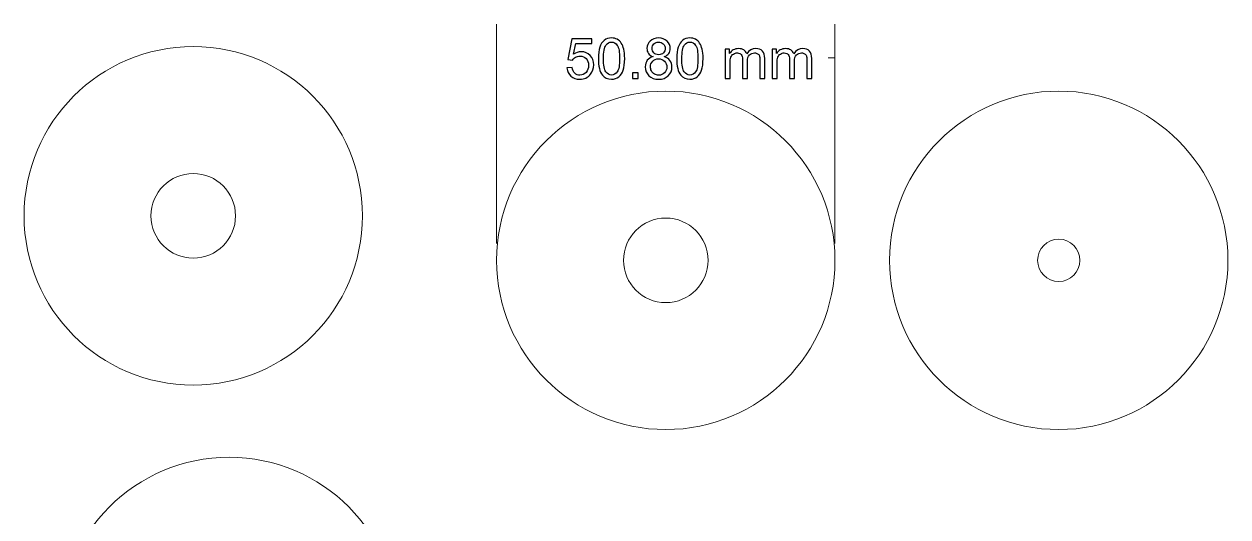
# Model space of a CAD drawing. Header units: millimetres. Extents: x -819 to 558, y -342 to 336.
# Drawn here: x -304.4 to -123.6, y 222.6 to 296.5 of the extents above; entities that cross this region are included whole.
import ezdxf

# ---------------------------------------------------------------- set-up
doc = ezdxf.new("R2010")
doc.units = ezdxf.units.MM
doc.header["$MEASUREMENT"] = 0
doc.layers.add('#Layer 1', color=7, linetype='Continuous')

msp = doc.modelspace()

# ---------------------------------------------------------------- linework, layer by layer
at = {"layer": '#Layer 1', "color": 250, "lineweight": 20}
for points in [[(-233.42, 263.6204), (-233.42, 263.6204), (-233.42, 296.5444), (-233.42, 296.5444)], [(-182.6197, 263.6204), (-182.6197, 263.6204), (-182.6197, 296.5444), (-182.6197, 296.5444)], [(-182.6197, 291.4644), (-182.6197, 291.4644), (-183.6204, 291.4644), (-183.6204, 291.4644)]]:
    msp.add_open_spline(points, degree=3, dxfattribs=at)
at = {"layer": '#Layer 1', "color": 7, "lineweight": 9}
for points in [[(-253.5658, 267.761), (-253.5658, 253.734), (-264.9384, 242.361), (-278.9661, 242.361), (-278.9661, 242.361), (-292.9942, 242.361), (-304.3658, 253.734), (-304.3661, 267.761), (-304.3661, 267.761), (-304.3658, 281.7901), (-292.9945, 293.1616), (-278.9661, 293.1616), (-278.9661, 293.1616), (-264.938, 293.1616), (-253.5658, 281.7894), (-253.5658, 267.761)], [(-182.6197, 261.0804), (-182.6197, 247.053), (-193.9923, 235.6804), (-208.02, 235.6804), (-208.02, 235.6804), (-222.0481, 235.6804), (-233.4197, 247.053), (-233.42, 261.0804), (-233.42, 261.0804), (-233.4197, 275.1092), (-222.0484, 286.4811), (-208.02, 286.4807), (-208.02, 286.4807), (-193.9919, 286.4807), (-182.6197, 275.1088), (-182.6197, 261.0804)], [(-123.6207, 261.0804), (-123.6207, 247.053), (-134.9933, 235.6804), (-149.021, 235.6804), (-149.021, 235.6804), (-163.0491, 235.6804), (-174.4207, 247.053), (-174.421, 261.0804), (-174.421, 261.0804), (-174.4207, 275.1092), (-163.0495, 286.4811), (-149.021, 286.4807), (-149.021, 286.4807), (-134.9929, 286.4807), (-123.6207, 275.1088), (-123.6207, 261.0804)], [(-272.6161, 267.761), (-272.6161, 264.2539), (-275.459, 261.4117), (-278.9661, 261.4117), (-278.9661, 261.4117), (-282.4732, 261.4117), (-285.3158, 264.2539), (-285.3158, 267.761), (-285.3158, 267.761), (-285.3161, 271.2681), (-282.4732, 274.1117), (-278.9661, 274.1117), (-278.9661, 274.1117), (-275.4593, 274.111), (-272.6161, 271.2681), (-272.6161, 267.761)], [(-201.67, 261.0804), (-201.67, 257.5733), (-204.5129, 254.7307), (-208.02, 254.7307), (-208.02, 254.7307), (-211.5271, 254.7307), (-214.3697, 257.5733), (-214.3697, 261.0804), (-214.3697, 261.0804), (-214.37, 264.5875), (-211.5271, 267.4307), (-208.02, 267.4307), (-208.02, 267.4307), (-204.5132, 267.4304), (-201.67, 264.5875), (-201.67, 261.0804)], [(-145.846, 261.0806), (-145.846, 259.327), (-147.2675, 257.9057), (-149.021, 257.9057), (-149.021, 257.9057), (-150.7746, 257.9057), (-152.196, 259.327), (-152.196, 261.0806), (-152.196, 261.0806), (-152.196, 262.8341), (-150.7746, 264.2557), (-149.021, 264.2557), (-149.021, 264.2557), (-147.2675, 264.2556), (-145.846, 262.8341), (-145.846, 261.0806)], [(-248.1885, 206.1166), (-248.1885, 192.0892), (-259.5611, 180.7167), (-273.5888, 180.7167), (-273.5888, 180.7167), (-287.6169, 180.7167), (-298.9885, 192.0892), (-298.9888, 206.1166), (-298.9888, 206.1166), (-298.9885, 220.1454), (-287.6172, 231.5173), (-273.5888, 231.517), (-273.5888, 231.517), (-259.5607, 231.517), (-248.1885, 220.1451), (-248.1885, 206.1166)]]:
    msp.add_open_spline(points, degree=3, knots=[0, 0, 0, 0, 0.25, 0.25, 0.25, 0.25, 0.5, 0.5, 0.5, 0.5, 0.75, 0.75, 0.75, 0.75, 1, 1, 1, 1], dxfattribs=at)
at = {"layer": '#Layer 1', "color": 250}
for points, knots in [([(-222.8531, 289.9574), (-222.8531, 289.9574), (-222.0714, 290.0237), (-222.0714, 290.0237), (-222.0714, 290.0237), (-222.0135, 289.6427), (-221.8795, 289.3577), (-221.6692, 289.1658), (-221.6692, 289.1658), (-221.4575, 288.9739), (-221.2035, 288.8779), (-220.9058, 288.8779), (-220.9058, 288.8779), (-220.5474, 288.8779), (-220.244, 289.0134), (-219.997, 289.2829), (-219.997, 289.2829), (-219.7487, 289.5538), (-219.6245, 289.9123), (-219.6245, 290.3582), (-219.6245, 290.3582), (-219.6245, 290.7829), (-219.743, 291.1173), (-219.9815, 291.3629), (-219.9815, 291.3629), (-220.22, 291.6084), (-220.5318, 291.7312), (-220.9185, 291.7312), (-220.9185, 291.7312), (-221.1584, 291.7312), (-221.3743, 291.6761), (-221.5676, 291.5675), (-221.5676, 291.5675), (-221.7609, 291.4588), (-221.9119, 291.3177), (-222.022, 291.1442), (-222.022, 291.1442), (-222.022, 291.1442), (-222.7205, 291.2345), (-222.7205, 291.2345), (-222.7205, 291.2345), (-222.7205, 291.2345), (-222.1335, 294.3474), (-222.1335, 294.3474), (-222.1335, 294.3474), (-222.1335, 294.3474), (-219.1193, 294.3474), (-219.1193, 294.3474), (-219.1193, 294.3474), (-219.1193, 294.3474), (-219.1193, 293.6362), (-219.1193, 293.6362), (-219.1193, 293.6362), (-219.1193, 293.6362), (-221.538, 293.6362), (-221.538, 293.6362), (-221.538, 293.6362), (-221.538, 293.6362), (-221.8654, 292.0078), (-221.8654, 292.0078), (-221.8654, 292.0078), (-221.5013, 292.2618), (-221.1189, 292.3888), (-220.7195, 292.3888), (-220.7195, 292.3888), (-220.1904, 292.3888), (-219.7444, 292.2053), (-219.3804, 291.8384), (-219.3804, 291.8384), (-219.0163, 291.4715), (-218.8343, 291.0002), (-218.8343, 290.4245), (-218.8343, 290.4245), (-218.8343, 289.8756), (-218.9951, 289.4014), (-219.3141, 289.0021), (-219.3141, 289.0021), (-219.7035, 288.5124), (-220.2341, 288.2669), (-220.9058, 288.2669), (-220.9058, 288.2669), (-221.4575, 288.2669), (-221.9077, 288.4207), (-222.2562, 288.7297), (-222.2562, 288.7297), (-222.6048, 289.0388), (-222.8037, 289.448), (-222.8531, 289.9574)], [0, 0, 0, 0, 0.04545455, 0.04545455, 0.04545455, 0.04545455, 0.09090909, 0.09090909, 0.09090909, 0.09090909, 0.13636364, 0.13636364, 0.13636364, 0.13636364, 0.18181818, 0.18181818, 0.18181818, 0.18181818, 0.22727273, 0.22727273, 0.22727273, 0.22727273, 0.27272727, 0.27272727, 0.27272727, 0.27272727, 0.31818182, 0.31818182, 0.31818182, 0.31818182, 0.36363636, 0.36363636, 0.36363636, 0.36363636, 0.40909091, 0.40909091, 0.40909091, 0.40909091, 0.45454545, 0.45454545, 0.45454545, 0.45454545, 0.5, 0.5, 0.5, 0.5, 0.54545455, 0.54545455, 0.54545455, 0.54545455, 0.59090909, 0.59090909, 0.59090909, 0.59090909, 0.63636364, 0.63636364, 0.63636364, 0.63636364, 0.68181818, 0.68181818, 0.68181818, 0.68181818, 0.72727273, 0.72727273, 0.72727273, 0.72727273, 0.77272727, 0.77272727, 0.77272727, 0.77272727, 0.81818182, 0.81818182, 0.81818182, 0.81818182, 0.86363636, 0.86363636, 0.86363636, 0.86363636, 0.90909091, 0.90909091, 0.90909091, 0.90909091, 0.95454545, 0.95454545, 0.95454545, 0.95454545, 1, 1, 1, 1]), ([(-218.1442, 291.3586), (-218.1442, 292.0755), (-218.0709, 292.6526), (-217.9227, 293.0887), (-217.9227, 293.0887), (-217.7759, 293.5261), (-217.5558, 293.8634), (-217.2651, 294.1004), (-217.2651, 294.1004), (-216.9744, 294.3375), (-216.6089, 294.456), (-216.1687, 294.456), (-216.1687, 294.456), (-215.8427, 294.456), (-215.5577, 294.3897), (-215.3121, 294.2585), (-215.3121, 294.2585), (-215.0666, 294.1287), (-214.8648, 293.9396), (-214.7039, 293.6926), (-214.7039, 293.6926), (-214.5445, 293.4457), (-214.4189, 293.1451), (-214.3286, 292.7909), (-214.3286, 292.7909), (-214.2368, 292.4367), (-214.1917, 291.9598), (-214.1917, 291.3586), (-214.1917, 291.3586), (-214.1917, 290.6474), (-214.2651, 290.0745), (-214.4104, 289.6371), (-214.4104, 289.6371), (-214.5572, 289.1996), (-214.7759, 288.8624), (-215.0666, 288.6239), (-215.0666, 288.6239), (-215.3573, 288.3854), (-215.7242, 288.2669), (-216.1687, 288.2669), (-216.1687, 288.2669), (-216.7529, 288.2669), (-217.2115, 288.4757), (-217.5445, 288.8948), (-217.5445, 288.8948), (-217.9439, 289.3986), (-218.1442, 290.2213), (-218.1442, 291.3586)], [0, 0, 0, 0, 0.08333333, 0.08333333, 0.08333333, 0.08333333, 0.16666667, 0.16666667, 0.16666667, 0.16666667, 0.25, 0.25, 0.25, 0.25, 0.33333333, 0.33333333, 0.33333333, 0.33333333, 0.41666667, 0.41666667, 0.41666667, 0.41666667, 0.5, 0.5, 0.5, 0.5, 0.58333333, 0.58333333, 0.58333333, 0.58333333, 0.66666667, 0.66666667, 0.66666667, 0.66666667, 0.75, 0.75, 0.75, 0.75, 0.83333333, 0.83333333, 0.83333333, 0.83333333, 0.91666667, 0.91666667, 0.91666667, 0.91666667, 1, 1, 1, 1]), ([(-217.3794, 291.3586), (-217.3794, 290.3638), (-217.2623, 289.702), (-217.0294, 289.3718), (-217.0294, 289.3718), (-216.7966, 289.043), (-216.5102, 288.8779), (-216.1687, 288.8779), (-216.1687, 288.8779), (-215.8258, 288.8779), (-215.5393, 289.0444), (-215.3065, 289.3746), (-215.3065, 289.3746), (-215.0736, 289.7048), (-214.9565, 290.3666), (-214.9565, 291.3586), (-214.9565, 291.3586), (-214.9565, 292.3563), (-215.0736, 293.0195), (-215.3065, 293.3469), (-215.3065, 293.3469), (-215.5393, 293.6757), (-215.8286, 293.8394), (-216.1757, 293.8394), (-216.1757, 293.8394), (-216.5186, 293.8394), (-216.791, 293.694), (-216.9956, 293.4048), (-216.9956, 293.4048), (-217.251, 293.0365), (-217.3794, 292.3535), (-217.3794, 291.3586)], [0, 0, 0, 0, 0.125, 0.125, 0.125, 0.125, 0.25, 0.25, 0.25, 0.25, 0.375, 0.375, 0.375, 0.375, 0.5, 0.5, 0.5, 0.5, 0.625, 0.625, 0.625, 0.625, 0.75, 0.75, 0.75, 0.75, 0.875, 0.875, 0.875, 0.875, 1, 1, 1, 1]), ([(-209.9372, 291.6564), (-210.2462, 291.7693), (-210.4748, 291.9301), (-210.6244, 292.1404), (-210.6244, 292.1404), (-210.7726, 292.3492), (-210.8474, 292.6004), (-210.8474, 292.8925), (-210.8474, 292.8925), (-210.8474, 293.3342), (-210.6893, 293.7039), (-210.3718, 294.0045), (-210.3718, 294.0045), (-210.0543, 294.3051), (-209.6338, 294.456), (-209.1075, 294.456), (-209.1075, 294.456), (-208.5783, 294.456), (-208.1521, 294.3022), (-207.829, 293.9946), (-207.829, 293.9946), (-207.5073, 293.687), (-207.3464, 293.313), (-207.3464, 292.8714), (-207.3464, 292.8714), (-207.3464, 292.5905), (-207.4198, 292.3464), (-207.5665, 292.1376), (-207.5665, 292.1376), (-207.7147, 291.9301), (-207.9377, 291.7693), (-208.2382, 291.6564), (-208.2382, 291.6564), (-207.8671, 291.535), (-207.5835, 291.3403), (-207.3887, 291.0694), (-207.3887, 291.0694), (-207.1954, 290.7998), (-207.098, 290.4767), (-207.098, 290.1028), (-207.098, 290.1028), (-207.098, 289.5835), (-207.2815, 289.1488), (-207.647, 288.7961), (-207.647, 288.7961), (-208.0139, 288.4433), (-208.4965, 288.2669), (-209.0948, 288.2669), (-209.0948, 288.2669), (-209.6931, 288.2669), (-210.1743, 288.4433), (-210.5412, 288.7975), (-210.5412, 288.7975), (-210.9081, 289.1517), (-211.0915, 289.5933), (-211.0915, 290.1225), (-211.0915, 290.1225), (-211.0915, 290.5162), (-210.9913, 290.8464), (-210.7909, 291.1131), (-210.7909, 291.1131), (-210.592, 291.3784), (-210.3069, 291.5604), (-209.9372, 291.6564)], [0, 0, 0, 0, 0.0625, 0.0625, 0.0625, 0.0625, 0.125, 0.125, 0.125, 0.125, 0.1875, 0.1875, 0.1875, 0.1875, 0.25, 0.25, 0.25, 0.25, 0.3125, 0.3125, 0.3125, 0.3125, 0.375, 0.375, 0.375, 0.375, 0.4375, 0.4375, 0.4375, 0.4375, 0.5, 0.5, 0.5, 0.5, 0.5625, 0.5625, 0.5625, 0.5625, 0.625, 0.625, 0.625, 0.625, 0.6875, 0.6875, 0.6875, 0.6875, 0.75, 0.75, 0.75, 0.75, 0.8125, 0.8125, 0.8125, 0.8125, 0.875, 0.875, 0.875, 0.875, 0.9375, 0.9375, 0.9375, 0.9375, 1, 1, 1, 1]), ([(-210.0868, 292.9179), (-210.0868, 292.6315), (-209.9936, 292.3972), (-209.8102, 292.2152), (-209.8102, 292.2152), (-209.6253, 292.0332), (-209.3855, 291.9414), (-209.0905, 291.9414), (-209.0905, 291.9414), (-208.8041, 291.9414), (-208.5684, 292.0317), (-208.385, 292.2124), (-208.385, 292.2124), (-208.2015, 292.393), (-208.1112, 292.6145), (-208.1112, 292.8756), (-208.1112, 292.8756), (-208.1112, 293.1494), (-208.2044, 293.378), (-208.3934, 293.5642), (-208.3934, 293.5642), (-208.5825, 293.7505), (-208.8168, 293.8436), (-209.099, 293.8436), (-209.099, 293.8436), (-209.3826, 293.8436), (-209.6183, 293.7519), (-209.806, 293.5713), (-209.806, 293.5713), (-209.9936, 293.3892), (-210.0868, 293.1705), (-210.0868, 292.9179)], [0, 0, 0, 0, 0.125, 0.125, 0.125, 0.125, 0.25, 0.25, 0.25, 0.25, 0.375, 0.375, 0.375, 0.375, 0.5, 0.5, 0.5, 0.5, 0.625, 0.625, 0.625, 0.625, 0.75, 0.75, 0.75, 0.75, 0.875, 0.875, 0.875, 0.875, 1, 1, 1, 1]), ([(-206.3741, 291.3586), (-206.3741, 292.0755), (-206.3008, 292.6526), (-206.1526, 293.0887), (-206.1526, 293.0887), (-206.0058, 293.5261), (-205.7857, 293.8634), (-205.495, 294.1004), (-205.495, 294.1004), (-205.2043, 294.3375), (-204.8388, 294.456), (-204.3986, 294.456), (-204.3986, 294.456), (-204.0726, 294.456), (-203.7876, 294.3897), (-203.542, 294.2585), (-203.542, 294.2585), (-203.2965, 294.1287), (-203.0947, 293.9396), (-202.9338, 293.6926), (-202.9338, 293.6926), (-202.7744, 293.4457), (-202.6488, 293.1451), (-202.5585, 292.7909), (-202.5585, 292.7909), (-202.4667, 292.4367), (-202.4216, 291.9598), (-202.4216, 291.3586), (-202.4216, 291.3586), (-202.4216, 290.6474), (-202.495, 290.0745), (-202.6403, 289.6371), (-202.6403, 289.6371), (-202.7871, 289.1996), (-203.0058, 288.8624), (-203.2965, 288.6239), (-203.2965, 288.6239), (-203.5872, 288.3854), (-203.9541, 288.2669), (-204.3986, 288.2669), (-204.3986, 288.2669), (-204.9828, 288.2669), (-205.4414, 288.4757), (-205.7744, 288.8948), (-205.7744, 288.8948), (-206.1738, 289.3986), (-206.3741, 290.2213), (-206.3741, 291.3586)], [0, 0, 0, 0, 0.08333333, 0.08333333, 0.08333333, 0.08333333, 0.16666667, 0.16666667, 0.16666667, 0.16666667, 0.25, 0.25, 0.25, 0.25, 0.33333333, 0.33333333, 0.33333333, 0.33333333, 0.41666667, 0.41666667, 0.41666667, 0.41666667, 0.5, 0.5, 0.5, 0.5, 0.58333333, 0.58333333, 0.58333333, 0.58333333, 0.66666667, 0.66666667, 0.66666667, 0.66666667, 0.75, 0.75, 0.75, 0.75, 0.83333333, 0.83333333, 0.83333333, 0.83333333, 0.91666667, 0.91666667, 0.91666667, 0.91666667, 1, 1, 1, 1]), ([(-205.6093, 291.3586), (-205.6093, 290.3638), (-205.4922, 289.702), (-205.2593, 289.3718), (-205.2593, 289.3718), (-205.0265, 289.043), (-204.7401, 288.8779), (-204.3986, 288.8779), (-204.3986, 288.8779), (-204.0557, 288.8779), (-203.7692, 289.0444), (-203.5364, 289.3746), (-203.5364, 289.3746), (-203.3035, 289.7048), (-203.1864, 290.3666), (-203.1864, 291.3586), (-203.1864, 291.3586), (-203.1864, 292.3563), (-203.3035, 293.0195), (-203.5364, 293.3469), (-203.5364, 293.3469), (-203.7692, 293.6757), (-204.0585, 293.8394), (-204.4056, 293.8394), (-204.4056, 293.8394), (-204.7485, 293.8394), (-205.0209, 293.694), (-205.2255, 293.4048), (-205.2255, 293.4048), (-205.4809, 293.0365), (-205.6093, 292.3535), (-205.6093, 291.3586)], [0, 0, 0, 0, 0.125, 0.125, 0.125, 0.125, 0.25, 0.25, 0.25, 0.25, 0.375, 0.375, 0.375, 0.375, 0.5, 0.5, 0.5, 0.5, 0.625, 0.625, 0.625, 0.625, 0.75, 0.75, 0.75, 0.75, 0.875, 0.875, 0.875, 0.875, 1, 1, 1, 1]), ([(-199.1055, 288.3699), (-199.1055, 288.3699), (-199.1055, 292.7599), (-199.1055, 292.7599), (-199.1055, 292.7599), (-199.1055, 292.7599), (-198.4409, 292.7599), (-198.4409, 292.7599), (-198.4409, 292.7599), (-198.4409, 292.7599), (-198.4409, 292.1446), (-198.4409, 292.1446), (-198.4409, 292.1446), (-198.3026, 292.3591), (-198.1191, 292.5327), (-197.8905, 292.6625), (-197.8905, 292.6625), (-197.6619, 292.7938), (-197.4009, 292.8601), (-197.1088, 292.8601), (-197.1088, 292.8601), (-196.7842, 292.8601), (-196.5175, 292.7923), (-196.3101, 292.6569), (-196.3101, 292.6569), (-196.1012, 292.5214), (-195.9545, 292.3337), (-195.8698, 292.091), (-195.8698, 292.091), (-195.5213, 292.6033), (-195.0697, 292.8601), (-194.5137, 292.8601), (-194.5137, 292.8601), (-194.0777, 292.8601), (-193.7433, 292.7387), (-193.509, 292.4974), (-193.509, 292.4974), (-193.2748, 292.2561), (-193.1576, 291.885), (-193.1576, 291.384), (-193.1576, 291.384), (-193.1576, 291.384), (-193.1576, 288.3699), (-193.1576, 288.3699), (-193.1576, 288.3699), (-193.1576, 288.3699), (-193.8971, 288.3699), (-193.8971, 288.3699), (-193.8971, 288.3699), (-193.8971, 288.3699), (-193.8971, 291.1357), (-193.8971, 291.1357), (-193.8971, 291.1357), (-193.8971, 291.4334), (-193.9211, 291.6479), (-193.969, 291.7792), (-193.969, 291.7792), (-194.0184, 291.909), (-194.1059, 292.0148), (-194.2315, 292.0952), (-194.2315, 292.0952), (-194.3585, 292.1743), (-194.5081, 292.2152), (-194.6788, 292.2152), (-194.6788, 292.2152), (-194.9879, 292.2152), (-195.2433, 292.1122), (-195.4479, 291.9062), (-195.4479, 291.9062), (-195.6511, 291.7015), (-195.7541, 291.3728), (-195.7541, 290.9212), (-195.7541, 290.9212), (-195.7541, 290.9212), (-195.7541, 288.3699), (-195.7541, 288.3699), (-195.7541, 288.3699), (-195.7541, 288.3699), (-196.4978, 288.3699), (-196.4978, 288.3699), (-196.4978, 288.3699), (-196.4978, 288.3699), (-196.4978, 291.2218), (-196.4978, 291.2218), (-196.4978, 291.2218), (-196.4978, 291.5534), (-196.5584, 291.8017), (-196.6798, 291.9668), (-196.6798, 291.9668), (-196.8011, 292.1319), (-196.9987, 292.2152), (-197.2753, 292.2152), (-197.2753, 292.2152), (-197.4841, 292.2152), (-197.6774, 292.1602), (-197.8552, 292.0487), (-197.8552, 292.0487), (-198.033, 291.9386), (-198.1629, 291.7777), (-198.2419, 291.5661), (-198.2419, 291.5661), (-198.3223, 291.353), (-198.3618, 291.0468), (-198.3618, 290.6474), (-198.3618, 290.6474), (-198.3618, 290.6474), (-198.3618, 288.3699), (-198.3618, 288.3699), (-198.3618, 288.3699), (-198.3618, 288.3699), (-199.1055, 288.3699), (-199.1055, 288.3699)], [0, 0, 0, 0, 0.03571429, 0.03571429, 0.03571429, 0.03571429, 0.07142857, 0.07142857, 0.07142857, 0.07142857, 0.10714286, 0.10714286, 0.10714286, 0.10714286, 0.14285714, 0.14285714, 0.14285714, 0.14285714, 0.17857143, 0.17857143, 0.17857143, 0.17857143, 0.21428571, 0.21428571, 0.21428571, 0.21428571, 0.25, 0.25, 0.25, 0.25, 0.28571429, 0.28571429, 0.28571429, 0.28571429, 0.32142857, 0.32142857, 0.32142857, 0.32142857, 0.35714286, 0.35714286, 0.35714286, 0.35714286, 0.39285714, 0.39285714, 0.39285714, 0.39285714, 0.42857143, 0.42857143, 0.42857143, 0.42857143, 0.46428571, 0.46428571, 0.46428571, 0.46428571, 0.5, 0.5, 0.5, 0.5, 0.53571429, 0.53571429, 0.53571429, 0.53571429, 0.57142857, 0.57142857, 0.57142857, 0.57142857, 0.60714286, 0.60714286, 0.60714286, 0.60714286, 0.64285714, 0.64285714, 0.64285714, 0.64285714, 0.67857143, 0.67857143, 0.67857143, 0.67857143, 0.71428571, 0.71428571, 0.71428571, 0.71428571, 0.75, 0.75, 0.75, 0.75, 0.78571429, 0.78571429, 0.78571429, 0.78571429, 0.82142857, 0.82142857, 0.82142857, 0.82142857, 0.85714286, 0.85714286, 0.85714286, 0.85714286, 0.89285714, 0.89285714, 0.89285714, 0.89285714, 0.92857143, 0.92857143, 0.92857143, 0.92857143, 0.96428571, 0.96428571, 0.96428571, 0.96428571, 1, 1, 1, 1]), ([(-192.0527, 288.3699), (-192.0527, 288.3699), (-192.0527, 292.7599), (-192.0527, 292.7599), (-192.0527, 292.7599), (-192.0527, 292.7599), (-191.3881, 292.7599), (-191.3881, 292.7599), (-191.3881, 292.7599), (-191.3881, 292.7599), (-191.3881, 292.1446), (-191.3881, 292.1446), (-191.3881, 292.1446), (-191.2498, 292.3591), (-191.0663, 292.5327), (-190.8377, 292.6625), (-190.8377, 292.6625), (-190.6091, 292.7938), (-190.3481, 292.8601), (-190.056, 292.8601), (-190.056, 292.8601), (-189.7314, 292.8601), (-189.4647, 292.7923), (-189.2573, 292.6569), (-189.2573, 292.6569), (-189.0484, 292.5214), (-188.9017, 292.3337), (-188.817, 292.091), (-188.817, 292.091), (-188.4685, 292.6033), (-188.0169, 292.8601), (-187.4609, 292.8601), (-187.4609, 292.8601), (-187.0249, 292.8601), (-186.6905, 292.7387), (-186.4562, 292.4974), (-186.4562, 292.4974), (-186.222, 292.2561), (-186.1048, 291.885), (-186.1048, 291.384), (-186.1048, 291.384), (-186.1048, 291.384), (-186.1048, 288.3699), (-186.1048, 288.3699), (-186.1048, 288.3699), (-186.1048, 288.3699), (-186.8443, 288.3699), (-186.8443, 288.3699), (-186.8443, 288.3699), (-186.8443, 288.3699), (-186.8443, 291.1357), (-186.8443, 291.1357), (-186.8443, 291.1357), (-186.8443, 291.4334), (-186.8683, 291.6479), (-186.9162, 291.7792), (-186.9162, 291.7792), (-186.9656, 291.909), (-187.0531, 292.0148), (-187.1787, 292.0952), (-187.1787, 292.0952), (-187.3057, 292.1743), (-187.4553, 292.2152), (-187.626, 292.2152), (-187.626, 292.2152), (-187.9351, 292.2152), (-188.1905, 292.1122), (-188.3951, 291.9062), (-188.3951, 291.9062), (-188.5983, 291.7015), (-188.7013, 291.3728), (-188.7013, 290.9212), (-188.7013, 290.9212), (-188.7013, 290.9212), (-188.7013, 288.3699), (-188.7013, 288.3699), (-188.7013, 288.3699), (-188.7013, 288.3699), (-189.445, 288.3699), (-189.445, 288.3699), (-189.445, 288.3699), (-189.445, 288.3699), (-189.445, 291.2218), (-189.445, 291.2218), (-189.445, 291.2218), (-189.445, 291.5534), (-189.5056, 291.8017), (-189.627, 291.9668), (-189.627, 291.9668), (-189.7483, 292.1319), (-189.9459, 292.2152), (-190.2225, 292.2152), (-190.2225, 292.2152), (-190.4313, 292.2152), (-190.6246, 292.1602), (-190.8024, 292.0487), (-190.8024, 292.0487), (-190.9802, 291.9386), (-191.1101, 291.7777), (-191.1891, 291.5661), (-191.1891, 291.5661), (-191.2695, 291.353), (-191.309, 291.0468), (-191.309, 290.6474), (-191.309, 290.6474), (-191.309, 290.6474), (-191.309, 288.3699), (-191.309, 288.3699), (-191.309, 288.3699), (-191.309, 288.3699), (-192.0527, 288.3699), (-192.0527, 288.3699)], [0, 0, 0, 0, 0.03571429, 0.03571429, 0.03571429, 0.03571429, 0.07142857, 0.07142857, 0.07142857, 0.07142857, 0.10714286, 0.10714286, 0.10714286, 0.10714286, 0.14285714, 0.14285714, 0.14285714, 0.14285714, 0.17857143, 0.17857143, 0.17857143, 0.17857143, 0.21428571, 0.21428571, 0.21428571, 0.21428571, 0.25, 0.25, 0.25, 0.25, 0.28571429, 0.28571429, 0.28571429, 0.28571429, 0.32142857, 0.32142857, 0.32142857, 0.32142857, 0.35714286, 0.35714286, 0.35714286, 0.35714286, 0.39285714, 0.39285714, 0.39285714, 0.39285714, 0.42857143, 0.42857143, 0.42857143, 0.42857143, 0.46428571, 0.46428571, 0.46428571, 0.46428571, 0.5, 0.5, 0.5, 0.5, 0.53571429, 0.53571429, 0.53571429, 0.53571429, 0.57142857, 0.57142857, 0.57142857, 0.57142857, 0.60714286, 0.60714286, 0.60714286, 0.60714286, 0.64285714, 0.64285714, 0.64285714, 0.64285714, 0.67857143, 0.67857143, 0.67857143, 0.67857143, 0.71428571, 0.71428571, 0.71428571, 0.71428571, 0.75, 0.75, 0.75, 0.75, 0.78571429, 0.78571429, 0.78571429, 0.78571429, 0.82142857, 0.82142857, 0.82142857, 0.82142857, 0.85714286, 0.85714286, 0.85714286, 0.85714286, 0.89285714, 0.89285714, 0.89285714, 0.89285714, 0.92857143, 0.92857143, 0.92857143, 0.92857143, 0.96428571, 0.96428571, 0.96428571, 0.96428571, 1, 1, 1, 1]), ([(-210.3267, 290.1183), (-210.3267, 289.9066), (-210.2759, 289.7006), (-210.1757, 289.503), (-210.1757, 289.503), (-210.0755, 289.3041), (-209.9259, 289.1502), (-209.7269, 289.0416), (-209.7269, 289.0416), (-209.528, 288.9329), (-209.3149, 288.8779), (-209.0863, 288.8779), (-209.0863, 288.8779), (-208.7307, 288.8779), (-208.4372, 288.9922), (-208.2058, 289.2222), (-208.2058, 289.2222), (-207.9743, 289.4508), (-207.8586, 289.7415), (-207.8586, 290.0943), (-207.8586, 290.0943), (-207.8586, 290.4527), (-207.9772, 290.749), (-208.2156, 290.9833), (-208.2156, 290.9833), (-208.4541, 291.2175), (-208.7533, 291.3347), (-209.1117, 291.3347), (-209.1117, 291.3347), (-209.4617, 291.3347), (-209.7509, 291.2189), (-209.9809, 290.9875), (-209.9809, 290.9875), (-210.211, 290.7547), (-210.3267, 290.4654), (-210.3267, 290.1183)], [0, 0, 0, 0, 0.11111111, 0.11111111, 0.11111111, 0.11111111, 0.22222222, 0.22222222, 0.22222222, 0.22222222, 0.33333333, 0.33333333, 0.33333333, 0.33333333, 0.44444444, 0.44444444, 0.44444444, 0.44444444, 0.55555556, 0.55555556, 0.55555556, 0.55555556, 0.66666667, 0.66666667, 0.66666667, 0.66666667, 0.77777778, 0.77777778, 0.77777778, 0.77777778, 0.88888889, 0.88888889, 0.88888889, 0.88888889, 1, 1, 1, 1]), ([(-213.0176, 288.3699), (-213.0176, 288.3699), (-213.0176, 289.218), (-213.0176, 289.218), (-213.0176, 289.218), (-213.0176, 289.218), (-212.1696, 289.218), (-212.1696, 289.218), (-212.1696, 289.218), (-212.1696, 289.218), (-212.1696, 288.3699), (-212.1696, 288.3699), (-212.1696, 288.3699), (-212.1696, 288.3699), (-213.0176, 288.3699), (-213.0176, 288.3699)], [0, 0, 0, 0, 0.25, 0.25, 0.25, 0.25, 0.5, 0.5, 0.5, 0.5, 0.75, 0.75, 0.75, 0.75, 1, 1, 1, 1])]:
    msp.add_open_spline(points, degree=3, knots=knots, dxfattribs=at)

doc.saveas('drawing.dxf')
